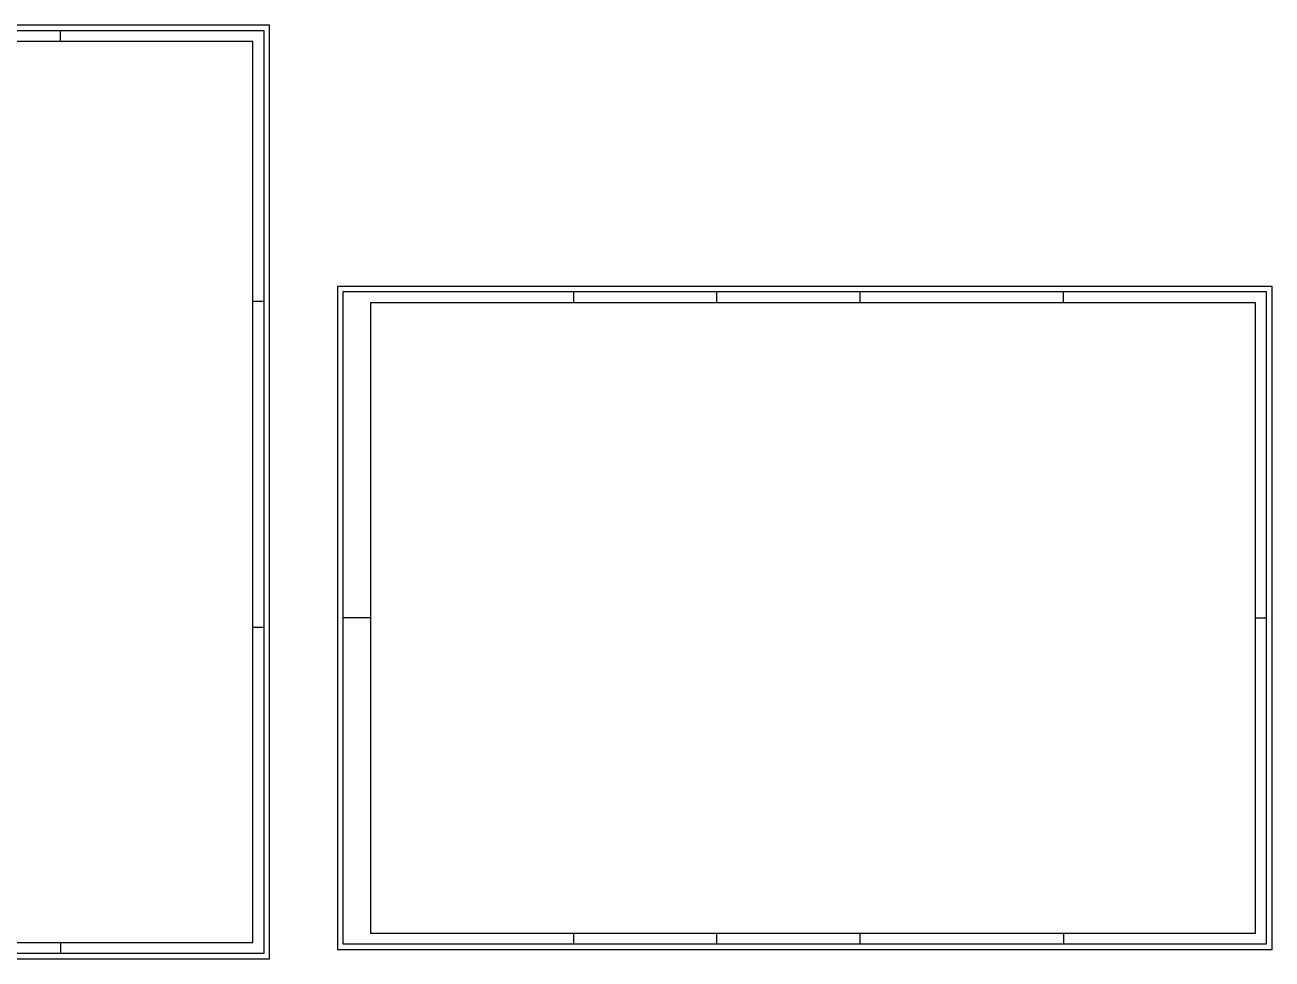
# Model space of a CAD drawing. Header units: millimetres. Extents: x -1923 to 241, y 233 to 1584.
# Drawn here: x -894 to 241, y 733 to 1584 of the extents above; entities that cross this region are included whole.
import ezdxf

# ---------------------------------------------------------------- set-up
doc = ezdxf.new("R2010")
doc.units = ezdxf.units.MM
doc.header["$LTSCALE"] = 0.25
doc.layers.add('0_MRG_AUX', color=7, linetype='Continuous', true_color=0xecbcd1, plot=False)
doc.layers.add('MRG_EXTERNA', color=1, linetype='Continuous')
doc.layers.add('MRG_INTERNA', color=2, linetype='Continuous')

# ---------------------------------------------------------------- blocks, each defined once
blk = doc.blocks.new('FORMATO_A0mmD')
at = {"layer": '0_MRG_AUX'}
blk.add_lwpolyline([(0, 851), (0, 0), (-1199, 0), (-1199, 851)], close=True, dxfattribs=at)
at = {"layer": 'MRG_EXTERNA'}
blk.add_lwpolyline([(-5, 846), (-5, 5), (-1194, 5), (-1194, 846)], close=True, dxfattribs=at)
at = {"layer": 'MRG_INTERNA'}
for p, q in [((-190, 836), (-190, 846)), ((-15, 836), (-1169, 836)), ((-15, 15), (-15, 836)), ((-5, 599), (-15, 599)), ((-5, 302), (-15, 302)), ((-1169, 15), (-15, 15)), ((-190, 15), (-190, 5))]:
    blk.add_line(p, q, dxfattribs=at)
blk = doc.blocks.new('FORMATO_A1mmD')
at = {"layer": '0_MRG_AUX'}
blk.add_lwpolyline([(5, -5), (5, 599), (-846, 599), (-846, -5)], close=True, dxfattribs=at)
at = {"layer": 'MRG_EXTERNA'}
blk.add_lwpolyline([(0, 0), (0, 594), (-841, 594), (-841, 0)], close=True, dxfattribs=at)
at = {"layer": 'MRG_INTERNA'}
for p, q in [((-631, 594), (-631, 584)), ((-500.5, 584), (-500.5, 594)), ((-370, 584), (-370, 594)), ((-370, 584), (-370, 594)), ((-185, 584), (-185, 594)), ((-816, 584), (-816, 10)), ((-10, 584), (-816, 584)), ((-10, 10), (-10, 584)), ((-816, 297), (-841, 297)), ((-10, 297), (0, 297)), ((-816, 10), (-10, 10)), ((-631, 10), (-631, 0)), ((-500.5, 0), (-500.5, 10)), ((-370, 0), (-370, 10)), ((-370, 0), (-370, 10)), ((-185, 10), (-185, 0))]:
    blk.add_line(p, q, dxfattribs=at)

msp = doc.modelspace()

# ---------------------------------------------------------------- block references
for name, p in [('FORMATO_A0mmD', (-672, 732.7)), ('FORMATO_A1mmD', (236.1, 746.4))]:
    msp.add_blockref(name, p)

doc.saveas('drawing.dxf')
